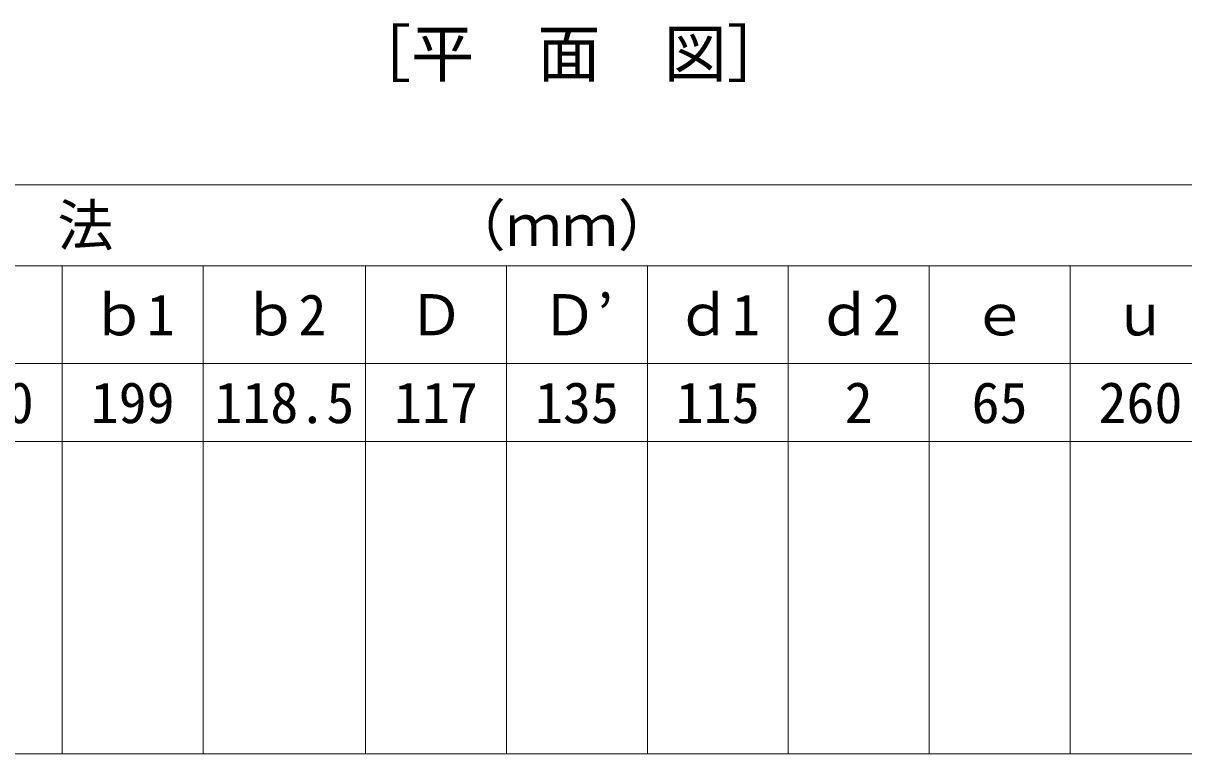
# Model space of a CAD drawing. Units: millimetres, scale not verified. Extents: x -44570 to -19804, y 69050 to 91573.
# Drawn here: x -38600 to -37529, y 84604 to 85278 of the extents above; entities that cross this region are included whole.
import ezdxf
from ezdxf.enums import TextEntityAlignment as Align

# ---------------------------------------------------------------- set-up
doc = ezdxf.new("R2010")
doc.units = ezdxf.units.MM
doc.header["$LTSCALE"] = 30
for name, color, linetype, lineweight in [('0_2', 7, 'Continuous', 20), ('DEFPOINTS_3', 8, 'Continuous', 0), ('寸法線', 7, 'Continuous', 9)]:
    doc.layers.add(name, color=color, linetype=linetype, lineweight=lineweight)
doc.styles.add('ＭＳ ゴシック', font='')
doc.styles.get('ＭＳ ゴシック').set_extended_font_data('MS Gothic')

msp = doc.modelspace()

# ---------------------------------------------------------------- linework, layer by layer
at = {"layer": 'DEFPOINTS_3'}
msp.add_line((-38824.03, 84892.02), (-37064.03, 84892.02), dxfattribs=at)
at = {"layer": '寸法線', "lineweight": 13}
for p, q in [((-40034.03, 85129.02), (-36704.03, 85129.02)), ((-39634.03, 85054.02), (-36704.03, 85054.02)), ((-38564.03, 85054.02), (-38564.03, 84964.02)), ((-38434.03, 85054.02), (-38434.03, 84964.02)), ((-38284.03, 85054.02), (-38284.03, 84964.02)), ((-38154.03, 85054.02), (-38154.03, 84964.02)), ((-38024.03, 85054.02), (-38024.03, 84964.02)), ((-37894.03, 85054.02), (-37894.03, 84964.02)), ((-37764.03, 85054.02), (-37764.03, 84964.02)), ((-37634.03, 85054.02), (-37634.03, 84964.02)), ((-39374.03, 84964.02), (-36704.03, 84964.02)), ((-38564.03, 84964.02), (-38564.03, 84604.02)), ((-38434.03, 84964.02), (-38434.03, 84604.02)), ((-38284.03, 84964.02), (-38284.03, 84604.02)), ((-38154.03, 84964.02), (-38154.03, 84604.02)), ((-38024.03, 84964.02), (-38024.03, 84604.02)), ((-37894.03, 84964.02), (-37894.03, 84604.02)), ((-37764.03, 84964.02), (-37764.03, 84604.02)), ((-37634.03, 84964.02), (-37634.03, 84604.02)), ((-38824.03, 84604.02), (-37244.03, 84604.02))]:
    msp.add_line(p, q, dxfattribs=at)

# ---------------------------------------------------------------- texts
at = {"layer": '0_2', "style": 'ＭＳ ゴシック'}
msp.add_text('［平\u3000面\u3000図］', height=42.72, dxfattribs=at).set_placement((-38300.38, 85215.88), align=Align.BOTTOM_LEFT)
at = {"layer": '寸法線', "style": 'ＭＳ ゴシック'}
for s, p in [('寸          法            （ｍｍ）', (-38439.03, 85091.52)), ('ｂ1', (-38499.03, 85009.02)), ('ｂ2', (-38359.03, 85009.02)), ('Ｄ', (-38219.03, 85009.02)), ('Ｄ’', (-38089.03, 85009.02)), ('ｄ1', (-37959.03, 85009.02)), ('ｄ2', (-37829.03, 85009.02)), ('ｅ', (-37699.03, 85009.02)), ('ｕ', (-37569.03, 85009.02)), ('430', (-38629.03, 84928.02)), ('199', (-38499.03, 84928.02)), ('118.5', (-38359.03, 84928.02)), ('117', (-38219.03, 84928.02)), ('135', (-38089.03, 84928.02)), ('115', (-37959.03, 84928.02)), ('2', (-37829.03, 84928.02)), ('65', (-37699.03, 84928.02)), ('260', (-37569.03, 84928.02))]:
    msp.add_text(s, height=37.98, dxfattribs=at).set_placement(p, align=Align.MIDDLE_CENTER)

doc.saveas('drawing.dxf')
